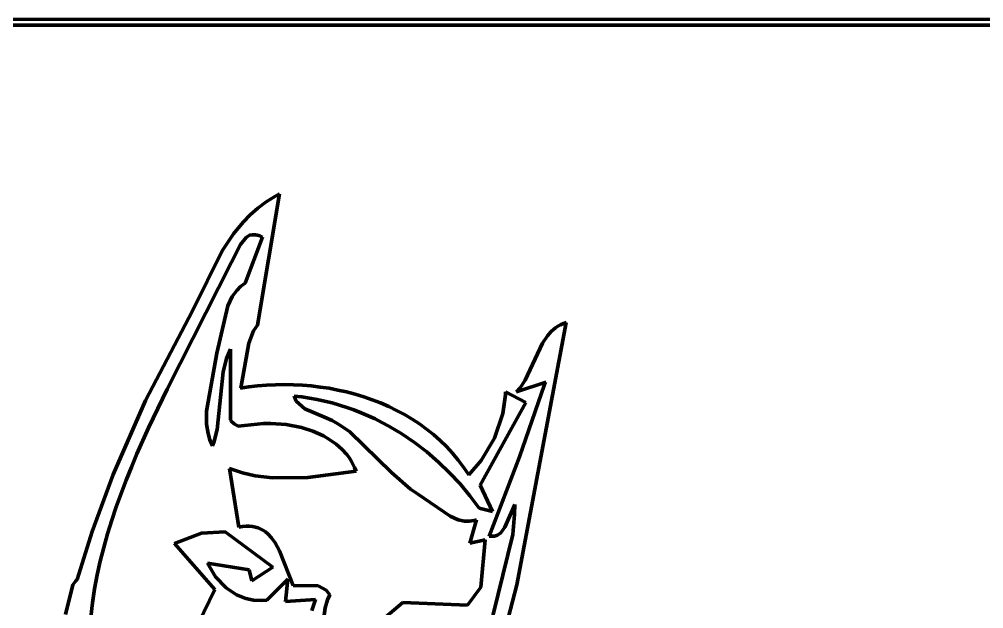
# Model space of a CAD drawing. Header units: millimetres. Extents: x 0 to 4.76, y 0 to 6.67.
# Drawn here: x 2.663 to 3.986, y 5.859 to 6.667 of the extents above; entities that cross this region are included whole.
import ezdxf

# ---------------------------------------------------------------- set-up
doc = ezdxf.new("R2010")
doc.units = ezdxf.units.MM
doc.layers.add('color#010101ff', color=7, linetype='CONTINUOUS', lineweight=100)
doc.layers.add('color#fefefeff', color=7, linetype='CONTINUOUS', lineweight=100)

msp = doc.modelspace()

# ---------------------------------------------------------------- linework, layer by layer
at = {"layer": 'color#010101ff'}
for p, q in [((0, 6.6667), (4.7639, 6.6667)), ((4.7564, 6.6586), (0.0079, 6.6587)), ((3.0204, 6.4274), (2.9899, 6.2476)), ((2.9906, 6.408), (3.0019, 6.4165)), ((3.0019, 6.4165), (3.0079, 6.4203)), ((3.0079, 6.4203), (3.014, 6.424)), ((3.014, 6.424), (3.0204, 6.4274)), ((2.9802, 6.3988), (2.9906, 6.408)), ((2.9572, 6.3726), (2.9705, 6.3888)), ((2.9705, 6.3888), (2.9802, 6.3988)), ((2.9415, 6.3492), (2.9572, 6.3726)), ((2.9744, 6.3677), (2.9667, 6.3581)), ((2.973, 6.305), (2.9971, 6.3682)), ((2.9793, 6.3706), (2.9744, 6.3677)), ((2.983, 6.3715), (2.9793, 6.3706)), ((2.9872, 6.3715), (2.983, 6.3715)), ((2.9919, 6.3704), (2.9872, 6.3715)), ((2.9944, 6.3695), (2.9919, 6.3704)), ((2.9971, 6.3682), (2.9944, 6.3695)), ((2.9009, 6.2669), (2.9415, 6.3492)), ((2.9667, 6.3581), (2.9546, 6.334)), ((2.9546, 6.334), (2.8664, 6.1597)), ((2.9616, 6.2952), (2.9668, 6.3004)), ((2.9668, 6.3004), (2.973, 6.305)), ((2.9492, 6.2738), (2.9553, 6.2866)), ((2.9553, 6.2866), (2.9616, 6.2952)), ((2.9343, 6.2093), (2.9492, 6.2738)), ((2.8367, 6.1442), (2.9009, 6.2669)), ((2.9899, 6.2476), (2.9847, 6.2399)), ((3.4136, 6.251), (3.3458, 5.8914)), ((3.3959, 6.2416), (3.3989, 6.244)), ((3.3989, 6.244), (3.4022, 6.2462)), ((3.4022, 6.2462), (3.4058, 6.2481)), ((3.4058, 6.2481), (3.4096, 6.2497)), ((3.4096, 6.2497), (3.4136, 6.251)), ((2.9847, 6.2399), (2.9784, 6.2228)), ((3.3811, 6.2226), (3.3878, 6.2329)), ((3.3878, 6.2329), (3.393, 6.2389)), ((3.393, 6.2389), (3.3959, 6.2416)), ((2.9784, 6.2228), (2.9675, 6.1638)), ((3.3573, 6.1719), (3.3811, 6.2226)), ((2.9201, 6.1295), (2.9343, 6.2093)), ((2.953, 6.2146), (2.9476, 6.2016)), ((2.9531, 6.1177), (2.953, 6.2146)), ((2.9476, 6.2016), (2.9431, 6.1837)), ((2.9431, 6.1837), (2.9347, 6.1046)), ((2.9675, 6.1638), (2.9663, 6.161)), ((2.9783, 6.1628), (2.9903, 6.1642)), ((2.9903, 6.1642), (3.0025, 6.1652)), ((3.0025, 6.1652), (3.0147, 6.1658)), ((3.0147, 6.1658), (3.027, 6.166)), ((3.027, 6.166), (3.0393, 6.1658)), ((3.0393, 6.1658), (3.0516, 6.1652)), ((3.0516, 6.1652), (3.0638, 6.1641)), ((3.0638, 6.1641), (3.0761, 6.1627)), ((3.3856, 6.1694), (3.3452, 6.156)), ((3.3493, 6.0669), (3.3835, 6.1662)), ((3.3505, 6.1618), (3.3573, 6.1719)), ((3.3835, 6.1662), (3.3856, 6.1694)), ((2.8664, 6.1597), (2.8408, 6.1067)), ((2.9663, 6.161), (2.9783, 6.1628)), ((3.0509, 6.1491), (3.0403, 6.1503)), ((3.0403, 6.1503), (3.0433, 6.1432)), ((3.0761, 6.1627), (3.0882, 6.1609)), ((3.0882, 6.1609), (3.1003, 6.1586)), ((3.1003, 6.1586), (3.1123, 6.1559)), ((3.1123, 6.1559), (3.1242, 6.1528)), ((3.1242, 6.1528), (3.1359, 6.1492)), ((3.3266, 6.1265), (3.3301, 6.152)), ((3.3301, 6.152), (3.3302, 6.1562)), ((3.3302, 6.1562), (3.3579, 6.1417)), ((3.3452, 6.156), (3.3505, 6.1618)), ((2.792, 6.0428), (2.8367, 6.1442)), ((3.0433, 6.1432), (3.055, 6.1327)), ((3.0614, 6.1476), (3.0509, 6.1491)), ((3.0718, 6.1457), (3.0614, 6.1476)), ((3.0821, 6.1435), (3.0718, 6.1457)), ((3.0923, 6.1409), (3.0821, 6.1435)), ((3.1024, 6.138), (3.0923, 6.1409)), ((3.1124, 6.1348), (3.1024, 6.138)), ((3.1359, 6.1492), (3.1475, 6.1453)), ((3.1475, 6.1453), (3.1588, 6.1408)), ((3.1588, 6.1408), (3.17, 6.136)), ((3.3579, 6.1417), (3.2953, 6.0281)), ((2.9202, 6.1119), (2.9201, 6.1295)), ((3.055, 6.1327), (3.0821, 6.1212)), ((3.1224, 6.1313), (3.1124, 6.1348)), ((3.1321, 6.1274), (3.1224, 6.1313)), ((3.1418, 6.1233), (3.1321, 6.1274)), ((3.17, 6.136), (3.1809, 6.1307)), ((3.1809, 6.1307), (3.1916, 6.1249)), ((3.1916, 6.1249), (3.202, 6.1188)), ((3.3149, 6.0926), (3.3266, 6.1265)), ((2.9223, 6.0989), (2.9202, 6.1119)), ((2.9542, 6.1161), (2.9531, 6.1177)), ((2.9579, 6.1121), (2.9542, 6.1161)), ((2.9636, 6.1092), (2.9579, 6.1121)), ((2.9982, 6.1127), (2.9636, 6.1092)), ((3.0084, 6.1128), (2.9982, 6.1127)), ((3.0294, 6.1112), (3.0084, 6.1128)), ((3.0505, 6.107), (3.0294, 6.1112)), ((3.0821, 6.1212), (3.0927, 6.1166)), ((3.0927, 6.1166), (3.1026, 6.111)), ((3.1026, 6.111), (3.1166, 6.1014)), ((3.1514, 6.1189), (3.1418, 6.1233)), ((3.1608, 6.1142), (3.1514, 6.1189)), ((3.17, 6.1092), (3.1608, 6.1142)), ((3.202, 6.1188), (3.2121, 6.1121)), ((3.2121, 6.1121), (3.2219, 6.105)), ((2.8408, 6.1067), (2.8247, 6.071)), ((2.9248, 6.0904), (2.9223, 6.0989)), ((2.9347, 6.1046), (2.93, 6.0865)), ((3.0659, 6.1022), (3.0505, 6.107)), ((3.0804, 6.0957), (3.0659, 6.1022)), ((3.1166, 6.1014), (3.174, 6.0455)), ((3.1881, 6.0984), (3.17, 6.1092)), ((3.2056, 6.0865), (3.1881, 6.0984)), ((3.2219, 6.105), (3.2313, 6.0975)), ((3.2313, 6.0975), (3.2404, 6.0894)), ((2.9284, 6.0821), (2.9248, 6.0904)), ((2.93, 6.0865), (2.9284, 6.0821)), ((3.0895, 6.0905), (3.0804, 6.0957)), ((3.098, 6.0845), (3.0895, 6.0905)), ((3.1057, 6.0777), (3.098, 6.0845)), ((3.2223, 6.0737), (3.2056, 6.0865)), ((3.2404, 6.0894), (3.2492, 6.081)), ((3.2968, 6.0618), (3.3149, 6.0926)), ((2.8247, 6.071), (2.8171, 6.053)), ((3.1126, 6.07), (3.1057, 6.0777)), ((3.2383, 6.0599), (3.2223, 6.0737)), ((3.2492, 6.081), (3.2575, 6.072)), ((3.2575, 6.072), (3.2654, 6.0626)), ((3.1156, 6.0659), (3.1126, 6.07)), ((3.1185, 6.0615), (3.1156, 6.0659)), ((3.121, 6.057), (3.1185, 6.0615)), ((3.2535, 6.0453), (3.2383, 6.0599)), ((3.2654, 6.0626), (3.2728, 6.0527)), ((3.2798, 6.0423), (3.2968, 6.0618)), ((3.3077, 5.9582), (3.3493, 6.0669)), ((2.8171, 6.053), (2.8098, 6.035)), ((2.9645, 5.9705), (2.9518, 6.0512)), ((2.9518, 6.0512), (2.9693, 6.0453)), ((2.9693, 6.0453), (2.987, 6.0412)), ((3.0591, 6.0388), (3.1253, 6.0472)), ((3.1233, 6.0522), (3.121, 6.057)), ((3.1253, 6.0472), (3.1233, 6.0522)), ((3.174, 6.0455), (3.1999, 6.0229)), ((3.2679, 6.0299), (3.2535, 6.0453)), ((3.2728, 6.0527), (3.2798, 6.0423)), ((2.7633, 5.9649), (2.792, 6.0428)), ((2.8098, 6.035), (2.8029, 6.0168)), ((2.987, 6.0412), (3.0108, 6.0382)), ((3.0108, 6.0382), (3.0591, 6.0388)), ((3.1999, 6.0229), (3.2093, 6.0165)), ((3.2813, 6.0137), (3.2679, 6.0299)), ((3.2953, 6.0281), (3.3124, 5.9919)), ((2.8029, 6.0168), (2.7963, 5.9985)), ((3.2093, 6.0165), (3.2541, 5.9856)), ((3.2939, 5.9968), (3.2813, 6.0137)), ((2.7963, 5.9985), (2.7901, 5.9801)), ((3.3124, 5.9919), (3.2939, 5.9968)), ((3.343, 6.0016), (3.3293, 5.9705)), ((3.3427, 5.9879), (3.343, 6.0016)), ((2.7901, 5.9801), (2.7844, 5.9616)), ((3.2541, 5.9856), (3.2653, 5.9808)), ((3.2653, 5.9808), (3.2742, 5.979)), ((3.2742, 5.979), (3.2805, 5.9789)), ((3.2805, 5.9789), (3.2871, 5.9799)), ((3.2905, 5.9808), (3.2812, 5.9489)), ((3.2871, 5.9799), (3.2905, 5.9808)), ((3.3401, 5.9607), (3.3427, 5.9879)), ((2.9697, 5.9715), (2.9645, 5.9705)), ((2.9745, 5.9719), (2.9697, 5.9715)), ((2.9791, 5.9719), (2.9745, 5.9719)), ((2.9834, 5.9715), (2.9791, 5.9719)), ((2.9874, 5.9707), (2.9834, 5.9715)), ((2.9912, 5.9695), (2.9874, 5.9707)), ((2.9948, 5.968), (2.9912, 5.9695)), ((2.9981, 5.9661), (2.9948, 5.968)), ((3.0012, 5.964), (2.9981, 5.9661)), ((3.3293, 5.9705), (3.3238, 5.9627)), ((2.7428, 5.8987), (2.7633, 5.9649)), ((2.7844, 5.9616), (2.7792, 5.9429)), ((2.8761, 5.9484), (2.9131, 5.9624)), ((2.9131, 5.9624), (2.9457, 5.964)), ((2.9457, 5.964), (3.0112, 5.9157)), ((3.0041, 5.9615), (3.0012, 5.964)), ((3.0094, 5.9558), (3.0041, 5.9615)), ((3.0141, 5.9492), (3.0094, 5.9558)), ((3.2812, 5.9489), (3.3025, 5.9532)), ((3.3025, 5.9532), (3.2962, 5.8886)), ((3.3027, 5.8076), (3.3401, 5.9607)), ((3.3104, 5.9581), (3.3077, 5.9582)), ((3.3151, 5.9585), (3.3104, 5.9581)), ((3.3191, 5.9597), (3.3151, 5.9585)), ((3.3238, 5.9627), (3.3191, 5.9597)), ((2.7792, 5.9429), (2.7745, 5.9241)), ((2.9318, 5.8853), (2.8761, 5.9484)), ((3.0201, 5.9382), (3.0141, 5.9492)), ((3.0391, 5.8909), (3.0201, 5.9382)), ((2.7745, 5.9241), (2.7703, 5.9051)), ((2.9785, 5.912), (2.9213, 5.9211)), ((2.9213, 5.9211), (2.9323, 5.9027)), ((3.0112, 5.9157), (2.9821, 5.8969)), ((2.7703, 5.9051), (2.7667, 5.886)), ((2.9323, 5.9027), (2.9469, 5.8874)), ((2.9821, 5.8969), (2.9785, 5.912)), ((3.0027, 5.8708), (3.0317, 5.8992)), ((3.0317, 5.8992), (3.0284, 5.8688)), ((2.7268, 5.8508), (2.7368, 5.8914)), ((2.7368, 5.8914), (2.7411, 5.897)), ((2.7411, 5.897), (2.7428, 5.8987)), ((2.7667, 5.886), (2.7638, 5.8667)), ((2.9469, 5.8874), (2.9613, 5.8778)), ((3.0731, 5.8903), (3.0391, 5.8909)), ((3.0842, 5.8842), (3.0731, 5.8903)), ((3.2962, 5.8886), (3.2783, 5.8635)), ((3.3458, 5.8914), (3.3149, 5.7734)), ((2.9006, 5.8215), (2.9318, 5.8853)), ((2.9613, 5.8778), (2.9741, 5.8728)), ((2.9741, 5.8728), (2.9844, 5.8707)), ((3.0894, 5.8779), (3.0842, 5.8842)), ((3.0862, 5.871), (3.0894, 5.8779)), ((2.7638, 5.8667), (2.7614, 5.8473)), ((2.9844, 5.8707), (2.9952, 5.8702)), ((2.9952, 5.8702), (3.0027, 5.8708)), ((3.0284, 5.8688), (3.0695, 5.8714)), ((3.0695, 5.8714), (3.0644, 5.8565)), ((3.0744, 5.7994), (3.0828, 5.8602)), ((3.0828, 5.8602), (3.0862, 5.871)), ((3.1892, 5.8673), (3.1452, 5.8298)), ((3.2783, 5.8635), (3.1892, 5.8673))]:
    msp.add_line(p, q, dxfattribs=at)
at = {"layer": 'color#fefefeff'}
for p, q in [((0.0079, 6.6587), (4.7564, 6.6586)), ((2.9899, 6.2476), (3.0204, 6.4274)), ((3.0019, 6.4165), (2.9906, 6.408)), ((3.0079, 6.4203), (3.0019, 6.4165)), ((3.014, 6.424), (3.0079, 6.4203)), ((3.0204, 6.4274), (3.014, 6.424)), ((2.9906, 6.408), (2.9802, 6.3988)), ((2.9705, 6.3888), (2.9572, 6.3726)), ((2.9802, 6.3988), (2.9705, 6.3888)), ((2.9572, 6.3726), (2.9415, 6.3492)), ((2.9667, 6.3581), (2.9744, 6.3677)), ((2.9971, 6.3682), (2.973, 6.305)), ((2.9744, 6.3677), (2.9793, 6.3706)), ((2.9793, 6.3706), (2.983, 6.3715)), ((2.983, 6.3715), (2.9872, 6.3715)), ((2.9872, 6.3715), (2.9919, 6.3704)), ((2.9919, 6.3704), (2.9944, 6.3695)), ((2.9944, 6.3695), (2.9971, 6.3682)), ((2.9415, 6.3492), (2.9009, 6.2669)), ((2.9546, 6.334), (2.9667, 6.3581)), ((2.8664, 6.1597), (2.9546, 6.334)), ((2.9668, 6.3004), (2.9616, 6.2952)), ((2.973, 6.305), (2.9668, 6.3004)), ((2.9553, 6.2866), (2.9492, 6.2738)), ((2.9616, 6.2952), (2.9553, 6.2866)), ((2.9492, 6.2738), (2.9343, 6.2093)), ((2.9009, 6.2669), (2.8367, 6.1442)), ((2.9847, 6.2399), (2.9899, 6.2476)), ((3.3458, 5.8914), (3.4136, 6.251)), ((3.3989, 6.244), (3.3959, 6.2416)), ((3.4022, 6.2462), (3.3989, 6.244)), ((3.4058, 6.2481), (3.4022, 6.2462)), ((3.4096, 6.2497), (3.4058, 6.2481)), ((3.4136, 6.251), (3.4096, 6.2497)), ((2.9784, 6.2228), (2.9847, 6.2399)), ((3.3878, 6.2329), (3.3811, 6.2226)), ((3.393, 6.2389), (3.3878, 6.2329)), ((3.3959, 6.2416), (3.393, 6.2389)), ((2.9675, 6.1638), (2.9784, 6.2228)), ((3.3811, 6.2226), (3.3573, 6.1719)), ((2.9343, 6.2093), (2.9201, 6.1295)), ((2.9476, 6.2016), (2.953, 6.2146)), ((2.953, 6.2146), (2.9531, 6.1177)), ((2.9431, 6.1837), (2.9476, 6.2016)), ((2.9347, 6.1046), (2.9431, 6.1837)), ((2.9663, 6.161), (2.9675, 6.1638)), ((2.9903, 6.1642), (2.9783, 6.1628)), ((3.0025, 6.1652), (2.9903, 6.1642)), ((3.0147, 6.1658), (3.0025, 6.1652)), ((3.027, 6.166), (3.0147, 6.1658)), ((3.0393, 6.1658), (3.027, 6.166)), ((3.0516, 6.1652), (3.0393, 6.1658)), ((3.0638, 6.1641), (3.0516, 6.1652)), ((3.0761, 6.1627), (3.0638, 6.1641)), ((3.3452, 6.156), (3.3856, 6.1694)), ((3.3835, 6.1662), (3.3493, 6.0669)), ((3.3573, 6.1719), (3.3505, 6.1618)), ((3.3856, 6.1694), (3.3835, 6.1662)), ((2.8408, 6.1067), (2.8664, 6.1597)), ((2.9783, 6.1628), (2.9663, 6.161)), ((3.0433, 6.1432), (3.0403, 6.1503)), ((3.0403, 6.1503), (3.0509, 6.1491)), ((3.0882, 6.1609), (3.0761, 6.1627)), ((3.1003, 6.1586), (3.0882, 6.1609)), ((3.1123, 6.1559), (3.1003, 6.1586)), ((3.1242, 6.1528), (3.1123, 6.1559)), ((3.1359, 6.1492), (3.1242, 6.1528)), ((3.3301, 6.152), (3.3266, 6.1265)), ((3.3302, 6.1562), (3.3301, 6.152)), ((3.3579, 6.1417), (3.3302, 6.1562)), ((3.3505, 6.1618), (3.3452, 6.156)), ((2.8367, 6.1442), (2.792, 6.0428)), ((3.055, 6.1327), (3.0433, 6.1432)), ((3.0509, 6.1491), (3.0614, 6.1476)), ((3.0614, 6.1476), (3.0718, 6.1457)), ((3.0718, 6.1457), (3.0821, 6.1435)), ((3.0821, 6.1435), (3.0923, 6.1409)), ((3.0923, 6.1409), (3.1024, 6.138)), ((3.1024, 6.138), (3.1124, 6.1348)), ((3.1475, 6.1453), (3.1359, 6.1492)), ((3.1588, 6.1408), (3.1475, 6.1453)), ((3.17, 6.136), (3.1588, 6.1408)), ((3.2953, 6.0281), (3.3579, 6.1417)), ((2.9201, 6.1295), (2.9202, 6.1119)), ((3.0821, 6.1212), (3.055, 6.1327)), ((3.1124, 6.1348), (3.1224, 6.1313)), ((3.1224, 6.1313), (3.1321, 6.1274)), ((3.1321, 6.1274), (3.1418, 6.1233)), ((3.1809, 6.1307), (3.17, 6.136)), ((3.1916, 6.1249), (3.1809, 6.1307)), ((3.202, 6.1188), (3.1916, 6.1249)), ((3.3266, 6.1265), (3.3149, 6.0926)), ((2.9202, 6.1119), (2.9223, 6.0989)), ((2.9531, 6.1177), (2.9542, 6.1161)), ((2.9542, 6.1161), (2.9579, 6.1121)), ((2.9579, 6.1121), (2.9636, 6.1092)), ((2.9636, 6.1092), (2.9982, 6.1127)), ((2.9982, 6.1127), (3.0084, 6.1128)), ((3.0084, 6.1128), (3.0294, 6.1112)), ((3.0294, 6.1112), (3.0505, 6.107)), ((3.0927, 6.1166), (3.0821, 6.1212)), ((3.1026, 6.111), (3.0927, 6.1166)), ((3.1166, 6.1014), (3.1026, 6.111)), ((3.1418, 6.1233), (3.1514, 6.1189)), ((3.1514, 6.1189), (3.1608, 6.1142)), ((3.1608, 6.1142), (3.17, 6.1092)), ((3.2121, 6.1121), (3.202, 6.1188)), ((3.2219, 6.105), (3.2121, 6.1121)), ((2.8247, 6.071), (2.8408, 6.1067)), ((2.9223, 6.0989), (2.9248, 6.0904)), ((2.93, 6.0865), (2.9347, 6.1046)), ((3.0505, 6.107), (3.0659, 6.1022)), ((3.0659, 6.1022), (3.0804, 6.0957)), ((3.174, 6.0455), (3.1166, 6.1014)), ((3.17, 6.1092), (3.1881, 6.0984)), ((3.1881, 6.0984), (3.2056, 6.0865)), ((3.2313, 6.0975), (3.2219, 6.105)), ((3.2404, 6.0894), (3.2313, 6.0975)), ((2.9248, 6.0904), (2.9284, 6.0821)), ((2.9284, 6.0821), (2.93, 6.0865)), ((3.0804, 6.0957), (3.0895, 6.0905)), ((3.0895, 6.0905), (3.098, 6.0845)), ((3.098, 6.0845), (3.1057, 6.0777)), ((3.2056, 6.0865), (3.2223, 6.0737)), ((3.2492, 6.081), (3.2404, 6.0894)), ((3.3149, 6.0926), (3.2968, 6.0618)), ((2.8171, 6.053), (2.8247, 6.071)), ((3.1057, 6.0777), (3.1126, 6.07)), ((3.2223, 6.0737), (3.2383, 6.0599)), ((3.2575, 6.072), (3.2492, 6.081)), ((3.2654, 6.0626), (3.2575, 6.072)), ((3.1126, 6.07), (3.1156, 6.0659)), ((3.1156, 6.0659), (3.1185, 6.0615)), ((3.1185, 6.0615), (3.121, 6.057)), ((3.2383, 6.0599), (3.2535, 6.0453)), ((3.2728, 6.0527), (3.2654, 6.0626)), ((3.2968, 6.0618), (3.2798, 6.0423)), ((3.3493, 6.0669), (3.3077, 5.9582)), ((2.8098, 6.035), (2.8171, 6.053)), ((2.9693, 6.0453), (2.9518, 6.0512)), ((2.9518, 6.0512), (2.9645, 5.9705)), ((2.987, 6.0412), (2.9693, 6.0453)), ((3.1253, 6.0472), (3.0591, 6.0388)), ((3.121, 6.057), (3.1233, 6.0522)), ((3.1233, 6.0522), (3.1253, 6.0472)), ((3.1999, 6.0229), (3.174, 6.0455)), ((3.2535, 6.0453), (3.2679, 6.0299)), ((3.2798, 6.0423), (3.2728, 6.0527)), ((2.792, 6.0428), (2.7633, 5.9649)), ((2.8029, 6.0168), (2.8098, 6.035)), ((3.0108, 6.0382), (2.987, 6.0412)), ((3.0591, 6.0388), (3.0108, 6.0382)), ((3.2093, 6.0165), (3.1999, 6.0229)), ((3.2679, 6.0299), (3.2813, 6.0137)), ((3.3124, 5.9919), (3.2953, 6.0281)), ((2.7963, 5.9985), (2.8029, 6.0168)), ((3.2541, 5.9856), (3.2093, 6.0165)), ((3.2813, 6.0137), (3.2939, 5.9968)), ((2.7901, 5.9801), (2.7963, 5.9985)), ((3.2939, 5.9968), (3.3124, 5.9919)), ((3.3293, 5.9705), (3.343, 6.0016)), ((3.343, 6.0016), (3.3427, 5.9879)), ((2.7844, 5.9616), (2.7901, 5.9801)), ((3.2653, 5.9808), (3.2541, 5.9856)), ((3.2742, 5.979), (3.2653, 5.9808)), ((3.2805, 5.9789), (3.2742, 5.979)), ((3.2871, 5.9799), (3.2805, 5.9789)), ((3.2812, 5.9489), (3.2905, 5.9808)), ((3.2905, 5.9808), (3.2871, 5.9799)), ((3.3427, 5.9879), (3.3401, 5.9607)), ((2.9645, 5.9705), (2.9697, 5.9715)), ((2.9697, 5.9715), (2.9745, 5.9719)), ((2.9745, 5.9719), (2.9791, 5.9719)), ((2.9791, 5.9719), (2.9834, 5.9715)), ((2.9834, 5.9715), (2.9874, 5.9707)), ((2.9874, 5.9707), (2.9912, 5.9695)), ((2.9912, 5.9695), (2.9948, 5.968)), ((2.9948, 5.968), (2.9981, 5.9661)), ((2.9981, 5.9661), (3.0012, 5.964)), ((3.3238, 5.9627), (3.3293, 5.9705)), ((2.7633, 5.9649), (2.7428, 5.8987)), ((2.7792, 5.9429), (2.7844, 5.9616)), ((2.9131, 5.9624), (2.8761, 5.9484)), ((2.9457, 5.964), (2.9131, 5.9624)), ((3.0112, 5.9157), (2.9457, 5.964)), ((3.0012, 5.964), (3.0041, 5.9615)), ((3.0041, 5.9615), (3.0094, 5.9558)), ((3.0094, 5.9558), (3.0141, 5.9492)), ((3.3025, 5.9532), (3.2812, 5.9489)), ((3.2962, 5.8886), (3.3025, 5.9532)), ((3.3401, 5.9607), (3.3027, 5.8076)), ((3.3077, 5.9582), (3.3104, 5.9581)), ((3.3104, 5.9581), (3.3151, 5.9585)), ((3.3151, 5.9585), (3.3191, 5.9597)), ((3.3191, 5.9597), (3.3238, 5.9627)), ((2.7745, 5.9241), (2.7792, 5.9429)), ((2.8761, 5.9484), (2.9318, 5.8853)), ((3.0141, 5.9492), (3.0201, 5.9382)), ((3.0201, 5.9382), (3.0391, 5.8909)), ((2.7703, 5.9051), (2.7745, 5.9241)), ((2.9323, 5.9027), (2.9213, 5.9211)), ((2.9213, 5.9211), (2.9785, 5.912)), ((2.9821, 5.8969), (3.0112, 5.9157)), ((2.7667, 5.886), (2.7703, 5.9051)), ((2.9469, 5.8874), (2.9323, 5.9027)), ((2.9785, 5.912), (2.9821, 5.8969)), ((3.0317, 5.8992), (3.0027, 5.8708)), ((3.0284, 5.8688), (3.0317, 5.8992)), ((2.7368, 5.8914), (2.7268, 5.8508)), ((2.7411, 5.897), (2.7368, 5.8914)), ((2.7428, 5.8987), (2.7411, 5.897)), ((2.7638, 5.8667), (2.7667, 5.886)), ((2.9613, 5.8778), (2.9469, 5.8874)), ((3.0391, 5.8909), (3.0731, 5.8903)), ((3.0731, 5.8903), (3.0842, 5.8842)), ((3.2783, 5.8635), (3.2962, 5.8886)), ((3.3149, 5.7734), (3.3458, 5.8914)), ((2.9318, 5.8853), (2.9006, 5.8215)), ((2.9741, 5.8728), (2.9613, 5.8778)), ((2.9844, 5.8707), (2.9741, 5.8728)), ((3.0842, 5.8842), (3.0894, 5.8779)), ((3.0894, 5.8779), (3.0862, 5.871)), ((2.7614, 5.8473), (2.7638, 5.8667)), ((2.9952, 5.8702), (2.9844, 5.8707)), ((3.0027, 5.8708), (2.9952, 5.8702)), ((3.0695, 5.8714), (3.0284, 5.8688)), ((3.0644, 5.8565), (3.0695, 5.8714)), ((3.0828, 5.8602), (3.0744, 5.7994)), ((3.0862, 5.871), (3.0828, 5.8602)), ((3.1452, 5.8298), (3.1892, 5.8673)), ((3.1892, 5.8673), (3.2783, 5.8635))]:
    msp.add_line(p, q, dxfattribs=at)

doc.saveas('drawing.dxf')
